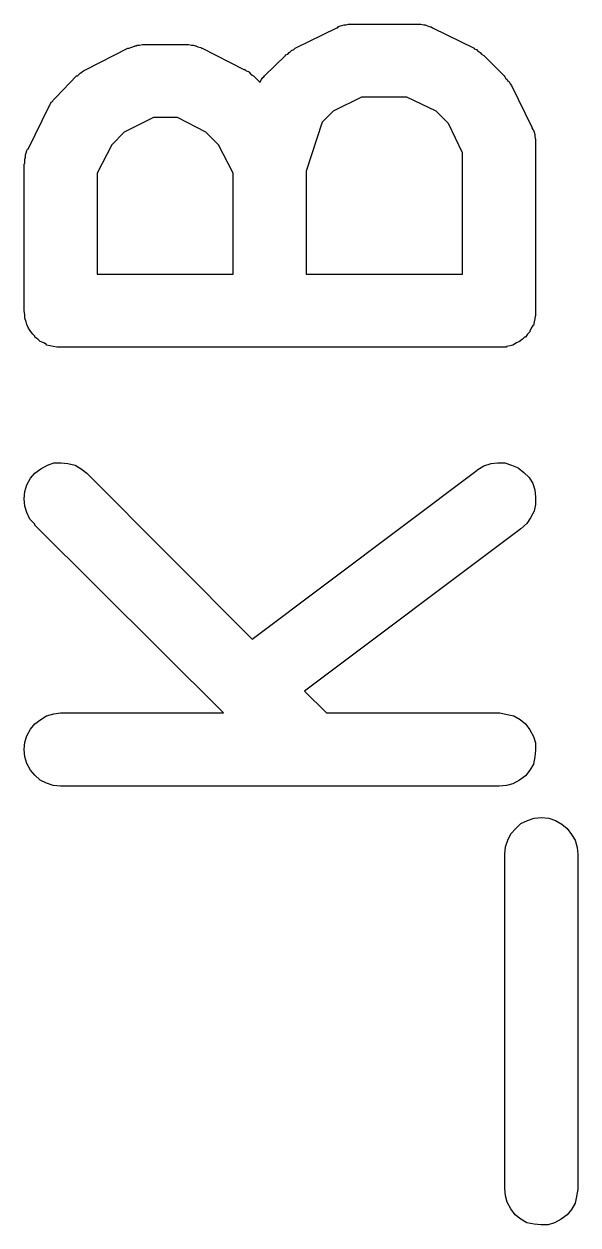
# Model space of a CAD drawing. Extents: x 94.4 to 145.6, y -140.8 to -106.9.
# Drawn here: x 138.686 to 139.444, y -122.063 to -120.421 of the extents above; entities that cross this region are included whole.
import ezdxf

# ---------------------------------------------------------------- set-up
doc = ezdxf.new("R2010")
doc.units = 0
doc.layers.add('BLACK', color=7, linetype='CONTINUOUS')

msp = doc.modelspace()

# ---------------------------------------------------------------- linework, layer by layer
at = {"layer": 'BLACK', "linetype": 'CONTINUOUS'}
for p, q in [((139.116, -120.425), (139.117, -120.424)), ((139.117, -120.424), (139.121, -120.423)), ((139.121, -120.423), (139.124, -120.422)), ((139.124, -120.422), (139.125, -120.422)), ((139.125, -120.422), (139.127, -120.422)), ((139.127, -120.422), (139.13, -120.421)), ((139.13, -120.421), (139.133, -120.421)), ((139.133, -120.421), (139.135, -120.421)), ((139.135, -120.421), (139.136, -120.421)), ((139.136, -120.421), (139.222, -120.421)), ((139.222, -120.421), (139.223, -120.421)), ((139.223, -120.421), (139.224, -120.421)), ((139.224, -120.421), (139.226, -120.421)), ((139.226, -120.421), (139.229, -120.421)), ((139.229, -120.421), (139.233, -120.422)), ((139.233, -120.422), (139.234, -120.422)), ((139.234, -120.422), (139.235, -120.422)), ((139.235, -120.422), (139.239, -120.424)), ((139.239, -120.424), (139.242, -120.425)), ((139.057, -120.454), (139.114, -120.426)), ((139.114, -120.426), (139.115, -120.426)), ((139.115, -120.426), (139.116, -120.425)), ((139.242, -120.425), (139.243, -120.425)), ((139.243, -120.425), (139.245, -120.426)), ((139.245, -120.426), (139.302, -120.454)), ((138.771, -120.483), (138.828, -120.454)), ((138.828, -120.454), (138.829, -120.454)), ((138.829, -120.454), (138.83, -120.454)), ((138.83, -120.454), (138.832, -120.453)), ((138.832, -120.453), (138.835, -120.452)), ((138.835, -120.452), (138.838, -120.451)), ((138.838, -120.451), (138.84, -120.451)), ((138.84, -120.451), (138.841, -120.45)), ((138.841, -120.45), (138.844, -120.45)), ((138.844, -120.45), (138.848, -120.449)), ((138.848, -120.449), (138.849, -120.449)), ((138.849, -120.449), (138.851, -120.449)), ((138.851, -120.449), (138.908, -120.449)), ((138.908, -120.449), (138.909, -120.449)), ((138.909, -120.449), (138.91, -120.449)), ((138.91, -120.449), (138.911, -120.449)), ((138.911, -120.449), (138.915, -120.45)), ((138.915, -120.45), (138.918, -120.45)), ((138.918, -120.45), (138.92, -120.451)), ((138.92, -120.451), (138.921, -120.451)), ((138.921, -120.451), (138.924, -120.452)), ((138.924, -120.452), (138.928, -120.453)), ((138.928, -120.453), (138.929, -120.454)), ((138.929, -120.454), (138.93, -120.454)), ((138.93, -120.454), (138.987, -120.483)), ((139.05, -120.459), (139.052, -120.457)), ((139.052, -120.457), (139.055, -120.456)), ((139.055, -120.456), (139.057, -120.454)), ((139.302, -120.454), (139.302, -120.455)), ((139.302, -120.455), (139.305, -120.456)), ((139.305, -120.456), (139.307, -120.458)), ((139.015, -120.492), (139.044, -120.464)), ((139.044, -120.463), (139.047, -120.462)), ((139.044, -120.464), (139.044, -120.463)), ((139.047, -120.462), (139.049, -120.46)), ((139.049, -120.46), (139.05, -120.459)), ((139.307, -120.458), (139.309, -120.459)), ((139.309, -120.459), (139.31, -120.46)), ((139.31, -120.46), (139.312, -120.462)), ((139.312, -120.462), (139.315, -120.464)), ((139.315, -120.464), (139.343, -120.492)), ((138.761, -120.49), (138.763, -120.488)), ((138.763, -120.488), (138.765, -120.487)), ((138.765, -120.487), (138.766, -120.486)), ((138.766, -120.486), (138.769, -120.484)), ((138.769, -120.484), (138.771, -120.483)), ((138.987, -120.483), (138.988, -120.483)), ((138.988, -120.483), (138.99, -120.485)), ((138.99, -120.485), (138.993, -120.486)), ((138.993, -120.486), (138.994, -120.487)), ((138.994, -120.487), (138.996, -120.489)), ((138.996, -120.489), (138.998, -120.491)), ((138.73, -120.521), (138.758, -120.492)), ((138.758, -120.492), (138.759, -120.492)), ((138.759, -120.492), (138.761, -120.49)), ((138.998, -120.491), (139, -120.492)), ((139, -120.492), (139.009, -120.501)), ((139.009, -120.5), (139.011, -120.497)), ((139.009, -120.501), (139.009, -120.5)), ((139.011, -120.497), (139.013, -120.494)), ((139.013, -120.494), (139.014, -120.493)), ((139.014, -120.493), (139.015, -120.492)), ((139.343, -120.492), (139.344, -120.493)), ((139.344, -120.493), (139.345, -120.495)), ((139.345, -120.495), (139.347, -120.497)), ((139.347, -120.497), (139.348, -120.499)), ((139.348, -120.499), (139.35, -120.5)), ((139.35, -120.5), (139.351, -120.503)), ((139.351, -120.503), (139.353, -120.505)), ((139.353, -120.505), (139.381, -120.562)), ((138.728, -120.523), (138.73, -120.521)), ((139.148, -120.521), (139.109, -120.54)), ((139.21, -120.521), (139.148, -120.521)), ((139.25, -120.54), (139.21, -120.521)), ((138.692, -120.591), (138.72, -120.534)), ((138.72, -120.534), (138.721, -120.533)), ((138.721, -120.533), (138.722, -120.531)), ((138.722, -120.531), (138.723, -120.528)), ((138.723, -120.528), (138.725, -120.527)), ((138.725, -120.527), (138.726, -120.525)), ((138.726, -120.525), (138.728, -120.523)), ((138.863, -120.549), (138.823, -120.569)), ((138.896, -120.549), (138.863, -120.549)), ((138.935, -120.569), (138.896, -120.549)), ((139.094, -120.555), (139.072, -120.622)), ((139.109, -120.54), (139.094, -120.555)), ((139.267, -120.557), (139.25, -120.54)), ((138.823, -120.569), (138.806, -120.586)), ((138.952, -120.586), (138.935, -120.569)), ((139.286, -120.597), (139.267, -120.557)), ((139.381, -120.562), (139.381, -120.563)), ((139.381, -120.563), (139.382, -120.565)), ((139.382, -120.565), (139.383, -120.566)), ((139.383, -120.566), (139.384, -120.569)), ((139.384, -120.569), (139.385, -120.572)), ((139.385, -120.572), (139.385, -120.574)), ((138.806, -120.586), (138.786, -120.625)), ((138.972, -120.625), (138.952, -120.586)), ((139.385, -120.574), (139.385, -120.575)), ((139.385, -120.575), (139.386, -120.579)), ((139.386, -120.579), (139.386, -120.582)), ((139.386, -120.582), (139.386, -120.583)), ((139.386, -120.583), (139.386, -120.585)), ((139.386, -120.585), (139.386, -120.813)), ((138.687, -120.606), (138.688, -120.603)), ((138.688, -120.6), (138.689, -120.597)), ((138.688, -120.602), (138.688, -120.6)), ((138.688, -120.603), (138.688, -120.602)), ((138.689, -120.597), (138.69, -120.594)), ((138.69, -120.594), (138.691, -120.592)), ((138.691, -120.592), (138.692, -120.591)), ((139.286, -120.763), (139.286, -120.597)), ((138.686, -120.613), (138.687, -120.611)), ((138.686, -120.813), (138.686, -120.613)), ((138.686, -120.613), (138.686, -120.613)), ((138.687, -120.61), (138.687, -120.606)), ((138.687, -120.611), (138.687, -120.61)), ((138.786, -120.625), (138.786, -120.763)), ((138.972, -120.763), (138.972, -120.625)), ((139.072, -120.622), (139.072, -120.763)), ((138.786, -120.763), (138.972, -120.763)), ((139.072, -120.763), (139.286, -120.763)), ((138.687, -120.818), (138.686, -120.813)), ((138.687, -120.823), (138.687, -120.818)), ((139.386, -120.813), (139.386, -120.814)), ((139.386, -120.814), (139.386, -120.814)), ((139.386, -120.814), (139.386, -120.814)), ((139.386, -120.814), (139.386, -120.814)), ((139.386, -120.814), (139.386, -120.819)), ((138.689, -120.828), (138.687, -120.823)), ((138.687, -120.823), (138.687, -120.823)), ((138.687, -120.823), (138.687, -120.823)), ((138.69, -120.832), (138.689, -120.828)), ((138.692, -120.837), (138.69, -120.832)), ((138.69, -120.832), (138.69, -120.832)), ((138.69, -120.832), (138.69, -120.832)), ((139.382, -120.833), (139.38, -120.837)), ((139.383, -120.833), (139.382, -120.833)), ((139.382, -120.833), (139.382, -120.833)), ((139.384, -120.828), (139.383, -120.833)), ((139.385, -120.824), (139.384, -120.828)), ((139.386, -120.819), (139.385, -120.823)), ((139.385, -120.823), (139.385, -120.824)), ((139.385, -120.824), (139.385, -120.824)), ((138.695, -120.841), (138.692, -120.837)), ((138.698, -120.845), (138.695, -120.841)), ((138.695, -120.841), (138.695, -120.841)), ((138.695, -120.841), (138.695, -120.841)), ((138.701, -120.848), (138.698, -120.845)), ((138.701, -120.849), (138.701, -120.848)), ((138.705, -120.852), (138.701, -120.849)), ((138.701, -120.849), (138.701, -120.849)), ((139.371, -120.849), (139.368, -120.852)), ((139.372, -120.849), (139.371, -120.849)), ((139.375, -120.845), (139.372, -120.849)), ((139.372, -120.849), (139.372, -120.849)), ((139.378, -120.842), (139.375, -120.845)), ((139.38, -120.837), (139.378, -120.841)), ((139.378, -120.841), (139.378, -120.842)), ((139.378, -120.842), (139.378, -120.842)), ((138.708, -120.855), (138.705, -120.852)), ((138.713, -120.857), (138.708, -120.855)), ((138.708, -120.855), (138.708, -120.855)), ((138.708, -120.855), (138.708, -120.855)), ((138.717, -120.859), (138.713, -120.857)), ((138.717, -120.86), (138.717, -120.859)), ((138.717, -120.859), (138.717, -120.859)), ((138.722, -120.861), (138.717, -120.86)), ((138.726, -120.862), (138.722, -120.861)), ((138.731, -120.863), (138.726, -120.862)), ((138.726, -120.862), (138.726, -120.862)), ((138.726, -120.862), (138.726, -120.862)), ((138.736, -120.863), (138.731, -120.863)), ((139.336, -120.863), (138.736, -120.863)), ((138.736, -120.863), (138.736, -120.863)), ((138.736, -120.863), (138.736, -120.863)), ((138.736, -120.863), (138.736, -120.863)), ((138.736, -120.863), (138.736, -120.863)), ((139.341, -120.863), (139.336, -120.863)), ((139.346, -120.863), (139.341, -120.863)), ((139.351, -120.861), (139.346, -120.862)), ((139.346, -120.862), (139.346, -120.862)), ((139.346, -120.862), (139.346, -120.863)), ((139.355, -120.86), (139.351, -120.861)), ((139.36, -120.857), (139.355, -120.86)), ((139.355, -120.86), (139.355, -120.86)), ((139.355, -120.86), (139.355, -120.86)), ((139.364, -120.855), (139.36, -120.857)), ((139.368, -120.852), (139.364, -120.855)), ((139.364, -120.855), (139.364, -120.855)), ((139.364, -120.855), (139.364, -120.855)), ((138.701, -121.035), (138.709, -121.029)), ((138.709, -121.029), (138.718, -121.024)), ((138.718, -121.024), (138.727, -121.021)), ((138.727, -121.021), (138.737, -121.021)), ((138.737, -121.021), (138.746, -121.022)), ((138.746, -121.022), (138.756, -121.024)), ((138.756, -121.024), (138.764, -121.029)), ((138.764, -121.029), (138.772, -121.035)), ((138.998, -121.262), (139.306, -121.031)), ((139.306, -121.031), (139.307, -121.03)), ((139.307, -121.03), (139.315, -121.025)), ((139.315, -121.025), (139.325, -121.022)), ((139.325, -121.022), (139.334, -121.021)), ((139.334, -121.021), (139.344, -121.021)), ((139.344, -121.021), (139.353, -121.024)), ((139.353, -121.024), (139.362, -121.028)), ((139.362, -121.028), (139.37, -121.034)), ((138.69, -121.051), (138.695, -121.042)), ((138.695, -121.042), (138.701, -121.035)), ((138.772, -121.035), (138.998, -121.262)), ((139.37, -121.034), (139.377, -121.041)), ((139.377, -121.041), (139.382, -121.049)), ((138.686, -121.07), (138.687, -121.06)), ((138.687, -121.06), (138.69, -121.051)), ((139.382, -121.049), (139.385, -121.058)), ((139.385, -121.058), (139.386, -121.068)), ((138.687, -121.08), (138.686, -121.07)), ((138.69, -121.089), (138.687, -121.08)), ((139.386, -121.078), (139.384, -121.087)), ((139.386, -121.068), (139.386, -121.078)), ((138.694, -121.098), (138.69, -121.089)), ((139.379, -121.096), (139.374, -121.104)), ((139.384, -121.087), (139.379, -121.096)), ((138.701, -121.105), (138.694, -121.098)), ((138.701, -121.106), (138.701, -121.105)), ((138.959, -121.363), (138.701, -121.106)), ((139.366, -121.111), (139.07, -121.333)), ((139.374, -121.104), (139.366, -121.111)), ((139.07, -121.333), (139.1, -121.363)), ((138.701, -121.378), (138.709, -121.372)), ((138.709, -121.372), (138.717, -121.367)), ((138.717, -121.367), (138.727, -121.364)), ((138.727, -121.364), (138.736, -121.363)), ((138.736, -121.363), (138.959, -121.363)), ((139.1, -121.363), (139.336, -121.363)), ((139.336, -121.363), (139.337, -121.363)), ((139.337, -121.363), (139.347, -121.365)), ((139.347, -121.365), (139.356, -121.367)), ((139.356, -121.367), (139.365, -121.372)), ((139.365, -121.372), (139.372, -121.378)), ((138.69, -121.394), (138.695, -121.385)), ((138.695, -121.385), (138.701, -121.378)), ((139.372, -121.378), (139.378, -121.386)), ((139.378, -121.386), (139.383, -121.395)), ((138.686, -121.413), (138.687, -121.403)), ((138.687, -121.403), (138.69, -121.394)), ((139.383, -121.395), (139.386, -121.404)), ((139.386, -121.404), (139.386, -121.414)), ((138.687, -121.423), (138.686, -121.413)), ((138.69, -121.432), (138.687, -121.423)), ((139.385, -121.423), (139.383, -121.433)), ((139.386, -121.414), (139.385, -121.423)), ((138.695, -121.441), (138.69, -121.432)), ((138.701, -121.448), (138.695, -121.441)), ((139.378, -121.441), (139.372, -121.449)), ((139.383, -121.433), (139.378, -121.441)), ((138.708, -121.455), (138.701, -121.448)), ((138.717, -121.459), (138.708, -121.455)), ((139.364, -121.455), (139.355, -121.46)), ((139.372, -121.449), (139.364, -121.455)), ((138.726, -121.462), (138.717, -121.459)), ((138.736, -121.463), (138.726, -121.462)), ((139.336, -121.463), (138.736, -121.463)), ((138.736, -121.463), (138.736, -121.463)), ((139.346, -121.462), (139.336, -121.463)), ((139.355, -121.46), (139.346, -121.462)), ((139.375, -121.51), (139.384, -121.507)), ((139.384, -121.507), (139.394, -121.506)), ((139.394, -121.506), (139.404, -121.507)), ((139.404, -121.507), (139.413, -121.51)), ((139.352, -121.528), (139.359, -121.521)), ((139.359, -121.521), (139.366, -121.514)), ((139.366, -121.514), (139.375, -121.51)), ((139.413, -121.51), (139.422, -121.515)), ((139.422, -121.515), (139.429, -121.521)), ((139.429, -121.521), (139.435, -121.529)), ((139.345, -121.546), (139.348, -121.537)), ((139.348, -121.537), (139.352, -121.528)), ((139.435, -121.529), (139.44, -121.537)), ((139.44, -121.537), (139.443, -121.547)), ((139.344, -121.556), (139.345, -121.546)), ((139.344, -122.013), (139.344, -121.556)), ((139.344, -121.556), (139.344, -121.556)), ((139.443, -121.547), (139.444, -121.556)), ((139.444, -121.556), (139.444, -122.013)), ((139.345, -122.023), (139.344, -122.013)), ((139.444, -122.014), (139.442, -122.024)), ((139.444, -122.013), (139.444, -122.014)), ((139.347, -122.032), (139.345, -122.023)), ((139.352, -122.041), (139.347, -122.032)), ((139.44, -122.033), (139.435, -122.042)), ((139.442, -122.024), (139.44, -122.033)), ((139.358, -122.049), (139.352, -122.041)), ((139.366, -122.055), (139.358, -122.049)), ((139.429, -122.049), (139.421, -122.055)), ((139.435, -122.042), (139.429, -122.049)), ((139.374, -122.06), (139.366, -122.055)), ((139.384, -122.062), (139.374, -122.06)), ((139.393, -122.063), (139.384, -122.062)), ((139.403, -122.063), (139.393, -122.063)), ((139.412, -122.06), (139.403, -122.063)), ((139.421, -122.055), (139.412, -122.06))]:
    msp.add_line(p, q, dxfattribs=at)

doc.saveas('drawing.dxf')
